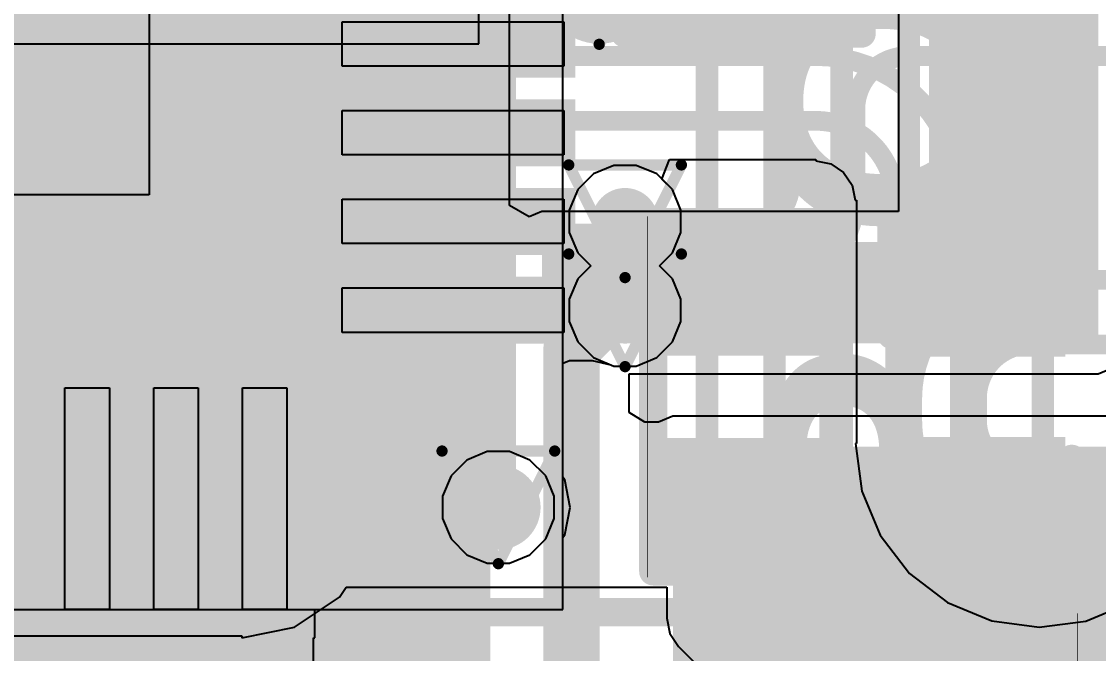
# Model space of a CAD drawing. Header units: inches. Extents: x -6 to 283, y -12 to 154.
# Drawn here: x 24.294 to 29.15, y -8.81 to -5.96 of the extents above; entities that cross this region are included whole.
import ezdxf

# ---------------------------------------------------------------- set-up
doc = ezdxf.new("R2010")
doc.units = ezdxf.units.IN
for name, color, linetype in [('Bottom Layer', 5, 'Continuous'), ('Bottom Overlay', 54, 'Continuous'), ('Bottom Paste', 16, 'Continuous'), ('Bottom Solder', 6, 'Continuous'), ('Drill Drawing', 1, 'Continuous'), ('GND-1', 16, 'Continuous'), ('Signal L1', 76, 'Continuous'), ('Signal L2', 6, 'Continuous'), ('Top Layer', 1, 'Continuous'), ('Top Overlay', 2, 'Continuous'), ('Top Paste', 8, 'Continuous'), ('Top Solder', 216, 'Continuous'), ('Via Holes', 16, 'Continuous')]:
    doc.layers.add(name, color=color, linetype=linetype)
doc.styles.add('Arial Black_Bold', font='', dxfattribs={"height": 0.2})
doc.styles.get('Arial Black_Bold').set_extended_font_data('Arial Black', bold=True)

# ---------------------------------------------------------------- blocks, each defined once
blk = doc.blocks.new('QFN_64_EP_7_5_7_5__55')
at = {"layer": 'Top Layer'}
for points in [[(1.7001, 3.3499), (1.7001, 4.3499), (1.9001, 4.3499), (1.9001, 3.3499)], [(2.0999, 3.3499), (2.0999, 4.3499), (2.2999, 4.3499), (2.2999, 3.3499)], [(2.4999, 3.3499), (2.4999, 4.3499), (2.6999, 4.3499), (2.6999, 3.3499)], [(2.9, 3.3499), (2.9, 4.3499), (3.1, 4.3499), (3.1, 3.3499)], [(-3.1, 3.1), (3.1, 3.1), (3.1, -3.1), (-3.1, -3.1)], [(3.3499, 3.1), (4.3499, 3.1), (4.3499, 2.9), (3.3499, 2.9)], [(3.3499, 2.6999), (4.3499, 2.6999), (4.3499, 2.4999), (3.3499, 2.4999)], [(3.3499, 2.2999), (4.3499, 2.2999), (4.3499, 2.0999), (3.3499, 2.0999)]]:
    blk.add_hatch(color=1, dxfattribs=at).paths.add_polyline_path(points)
at = {"layer": 'Top Solder'}
for points in [[(1.6493, 3.2991), (1.6493, 4.4007), (1.9509, 4.4007), (1.9509, 3.2991)], [(2.0491, 3.2991), (2.0491, 4.4007), (2.3507, 4.4007), (2.3507, 3.2991)], [(2.4491, 3.2991), (2.4491, 4.4007), (2.7507, 4.4007), (2.7507, 3.2991)], [(2.8492, 3.2991), (2.8492, 4.4007), (3.1508, 4.4007), (3.1508, 3.2991)], [(-3.1508, 3.1508), (3.1508, 3.1508), (3.1508, -3.1508), (-3.1508, -3.1508)], [(3.2991, 3.1508), (4.4007, 3.1508), (4.4007, 2.8492), (3.2991, 2.8492)], [(3.2991, 2.7507), (4.4007, 2.7507), (4.4007, 2.4491), (3.2991, 2.4491)], [(3.2991, 2.3507), (4.4007, 2.3507), (4.4007, 2.0491), (3.2991, 2.0491)], [(3.2991, 1.9509), (4.4007, 1.9509), (4.4007, 1.6493), (3.2991, 1.6493)]]:
    blk.add_hatch(color=216, dxfattribs=at).paths.add_polyline_path(points)
at = {"layer": 'Top Overlay'}
for points in [[(3.81, 3.81, 0.127, 0.127, 0), (3.302, 3.81, 0.127, 0.127, 0)], [(3.81, 3.302, 0.127, 0.127, 0), (3.81, 3.81, 0.127, 0.127, 0)]]:
    blk.add_lwpolyline(points, format="xyseb", dxfattribs=at)
for points in [[(3.2702, 3.81, 0.0635, 0.0635, 1), (3.3338, 3.81, 0.0635, 0.0635, 1)], [(3.7782, 3.81, 0.0635, 0.0635, 1), (3.8418, 3.81, 0.0635, 0.0635, 1)], [(3.7782, 3.81, 0.0635, 0.0635, 1), (3.8418, 3.81, 0.0635, 0.0635, 1)], [(3.7782, 3.302, 0.0635, 0.0635, 1), (3.8418, 3.302, 0.0635, 0.0635, 1)]]:
    blk.add_lwpolyline(points, format="xyseb", close=True, dxfattribs=at)
at = {"layer": 'Top Paste'}
for p, q in [((1.7001, 3.3499), (1.7001, 4.3499)), ((1.7001, 4.3499), (1.9001, 4.3499)), ((1.9001, 4.3499), (1.9001, 3.3499)), ((2.0999, 3.3499), (2.0999, 4.3499)), ((2.0999, 4.3499), (2.2999, 4.3499)), ((2.2999, 4.3499), (2.2999, 3.3499)), ((2.4999, 3.3499), (2.4999, 4.3499)), ((2.4999, 4.3499), (2.6999, 4.3499)), ((2.6999, 4.3499), (2.6999, 3.3499)), ((2.9, 3.3499), (2.9, 4.3499)), ((2.9, 4.3499), (3.1, 4.3499)), ((3.1, 4.3499), (3.1, 3.3499)), ((1.9001, 3.3499), (1.7001, 3.3499)), ((2.2999, 3.3499), (2.0999, 3.3499)), ((2.6999, 3.3499), (2.4999, 3.3499)), ((3.1, 3.3499), (2.9, 3.3499)), ((3.3499, 2.9), (3.3499, 3.1)), ((3.3499, 3.1), (4.3499, 3.1)), ((4.3499, 3.1), (4.3499, 2.9)), ((4.3499, 2.9), (3.3499, 2.9)), ((3.3499, 2.4999), (3.3499, 2.6999)), ((3.3499, 2.6999), (4.3499, 2.6999)), ((4.3499, 2.6999), (4.3499, 2.4999)), ((-2.48, 2.48), (2.48, 2.48)), ((2.48, 2.48), (2.48, -2.48)), ((4.3499, 2.4999), (3.3499, 2.4999)), ((3.3499, 2.0999), (3.3499, 2.2999)), ((3.3499, 2.2999), (4.3499, 2.2999)), ((4.3499, 2.2999), (4.3499, 2.0999)), ((4.3499, 2.0999), (3.3499, 2.0999))]:
    blk.add_line(p, q, dxfattribs=at)
blk = doc.blocks.new('R___0402_B_87')
at = {"layer": 'Bottom Layer'}
for points in [[(-0.2413, 0.3175), (-0.2413, -0.3175), (-0.6985, -0.3175), (-0.6985, 0.3175)], [(0.6985, 0.3175), (0.6985, -0.3175), (0.2413, -0.3175), (0.2413, 0.3175)]]:
    blk.add_hatch(color=5, dxfattribs=at).paths.add_polyline_path(points)
at = {"layer": 'Bottom Paste'}
for points in [[(-0.2413, 0.3175), (-0.2413, -0.3175), (-0.6985, -0.3175), (-0.6985, 0.3175)], [(0.6985, 0.3175), (0.6985, -0.3175), (0.2413, -0.3175), (0.2413, 0.3175)]]:
    blk.add_hatch(color=16, dxfattribs=at).paths.add_polyline_path(points)
at = {"layer": 'Bottom Solder'}
for points in [[(-0.1863, 0.3725), (-0.1863, -0.3725), (-0.7535, -0.3725), (-0.7535, 0.3725)], [(0.7535, 0.3725), (0.7535, -0.3725), (0.1863, -0.3725), (0.1863, 0.3725)]]:
    blk.add_hatch(color=6, dxfattribs=at).paths.add_polyline_path(points)
at = {"layer": 'Bottom Overlay'}
for points in [[(-0.7874, 0.4064, 0.127, 0.127, 0), (-0.7874, -0.4064, 0.127, 0.127, 0)], [(0.7874, 0.4064, 0.127, 0.127, 0), (-0.7874, 0.4064, 0.127, 0.127, 0)], [(0.7874, 0.4064, 0.127, 0.127, 0), (0.7874, -0.4064, 0.127, 0.127, 0)], [(-0.8128, 0.4318, 0.00323, 0.00323, 0), (0.8128, 0.4318, 0.00323, 0.00323, 0)], [(-0.7874, -0.4064, 0.127, 0.127, 0), (0.7874, -0.4064, 0.127, 0.127, 0)]]:
    blk.add_lwpolyline(points, format="xyseb", dxfattribs=at)
for points in [[(-0.8191, 0.4064, 0.0635, 0.0635, 1), (-0.7556, 0.4064, 0.0635, 0.0635, 1)], [(-0.8191, 0.4064, 0.0635, 0.0635, 1), (-0.7556, 0.4064, 0.0635, 0.0635, 1)], [(0.7557, 0.4064, 0.0635, 0.0635, 1), (0.8192, 0.4064, 0.0635, 0.0635, 1)], [(0.7557, 0.4064, 0.0635, 0.0635, 1), (0.8192, 0.4064, 0.0635, 0.0635, 1)], [(-0.8136, 0.4318, 0.00161, 0.00161, 1), (-0.812, 0.4318, 0.00161, 0.00161, 1)], [(0.812, 0.4318, 0.00161, 0.00161, 1), (0.8136, 0.4318, 0.00161, 0.00161, 1)], [(-0.8191, -0.4064, 0.0635, 0.0635, 1), (-0.7556, -0.4064, 0.0635, 0.0635, 1)], [(-0.8191, -0.4064, 0.0635, 0.0635, 1), (-0.7556, -0.4064, 0.0635, 0.0635, 1)], [(0.7557, -0.4064, 0.0635, 0.0635, 1), (0.8192, -0.4064, 0.0635, 0.0635, 1)], [(0.7557, -0.4064, 0.0635, 0.0635, 1), (0.8192, -0.4064, 0.0635, 0.0635, 1)]]:
    blk.add_lwpolyline(points, format="xyseb", close=True, dxfattribs=at)
blk = doc.blocks.new('R___0402_B_92')
at = {"layer": 'Bottom Layer'}
for points in [[(-0.2413, 0.3175), (-0.2413, -0.3175), (-0.6985, -0.3175), (-0.6985, 0.3175)], [(0.6985, 0.3175), (0.6985, -0.3175), (0.2413, -0.3175), (0.2413, 0.3175)]]:
    blk.add_hatch(color=5, dxfattribs=at).paths.add_polyline_path(points)
at = {"layer": 'Bottom Paste'}
for points in [[(-0.2413, 0.3175), (-0.2413, -0.3175), (-0.6985, -0.3175), (-0.6985, 0.3175)], [(0.6985, 0.3175), (0.6985, -0.3175), (0.2413, -0.3175), (0.2413, 0.3175)]]:
    blk.add_hatch(color=16, dxfattribs=at).paths.add_polyline_path(points)
at = {"layer": 'Bottom Solder'}
for points in [[(-0.1863, 0.3725), (-0.1863, -0.3725), (-0.7535, -0.3725), (-0.7535, 0.3725)], [(0.7535, 0.3725), (0.7535, -0.3725), (0.1863, -0.3725), (0.1863, 0.3725)]]:
    blk.add_hatch(color=6, dxfattribs=at).paths.add_polyline_path(points)
at = {"layer": 'Bottom Overlay'}
for points in [[(-0.7874, -0.4064, 0.127, 0.127, 0), (-0.7874, 0.4064, 0.127, 0.127, 0)], [(0.7874, 0.4064, 0.127, 0.127, 0), (-0.7874, 0.4064, 0.127, 0.127, 0)], [(0.7874, -0.4064, 0.127, 0.127, 0), (0.7874, 0.4064, 0.127, 0.127, 0)], [(0.8128, 0.4318, 0.00323, 0.00323, 0), (-0.8128, 0.4318, 0.00323, 0.00323, 0)], [(0.7874, -0.4064, 0.127, 0.127, 0), (-0.7874, -0.4064, 0.127, 0.127, 0)]]:
    blk.add_lwpolyline(points, format="xyseb", dxfattribs=at)
for points in [[(-0.8191, 0.4064, 0.0635, 0.0635, 1), (-0.7556, 0.4064, 0.0635, 0.0635, 1)], [(-0.8191, 0.4064, 0.0635, 0.0635, 1), (-0.7556, 0.4064, 0.0635, 0.0635, 1)], [(0.7556, 0.4064, 0.0635, 0.0635, 1), (0.8191, 0.4064, 0.0635, 0.0635, 1)], [(0.7556, 0.4064, 0.0635, 0.0635, 1), (0.8191, 0.4064, 0.0635, 0.0635, 1)], [(-0.8136, 0.4318, 0.00161, 0.00161, 1), (-0.812, 0.4318, 0.00161, 0.00161, 1)], [(0.812, 0.4318, 0.00161, 0.00161, 1), (0.8136, 0.4318, 0.00161, 0.00161, 1)], [(-0.8192, -0.4064, 0.0635, 0.0635, 1), (-0.7557, -0.4064, 0.0635, 0.0635, 1)], [(-0.8192, -0.4064, 0.0635, 0.0635, 1), (-0.7557, -0.4064, 0.0635, 0.0635, 1)], [(0.7557, -0.4064, 0.0635, 0.0635, 1), (0.8192, -0.4064, 0.0635, 0.0635, 1)], [(0.7557, -0.4064, 0.0635, 0.0635, 1), (0.8192, -0.4064, 0.0635, 0.0635, 1)]]:
    blk.add_lwpolyline(points, format="xyseb", close=True, dxfattribs=at)
blk = doc.blocks.new('0630CDMCCDS_3R3MC_B_181')
at = {"layer": 'Bottom Layer'}
blk.add_hatch(color=5, dxfattribs=at).paths.add_polyline_path([(-4.2, 1.6), (-1.8, 1.6), (-1.8, -1.6), (-4.2, -1.6)])
at = {"layer": 'Bottom Paste'}
blk.add_hatch(color=16, dxfattribs=at).paths.add_polyline_path([(-4.2, 1.6), (-1.8, 1.6), (-1.8, -1.6), (-4.2, -1.6)])
at = {"layer": 'Bottom Solder'}
blk.add_hatch(color=6, dxfattribs=at).paths.add_polyline_path([(-4.2508, 1.6508), (-1.7492, 1.6508), (-1.7492, -1.6508), (-4.2508, -1.6508)])
at = {"layer": 'Bottom Overlay'}
blk.add_lwpolyline([(-3.5001, -2.0811, 0.127, 0.127, 0), (-3.5001, -3.3, 0.127, 0.127, 0)], format="xyseb", dxfattribs=at)
blk.add_lwpolyline([(-3.5318, -2.0811, 0.0635, 0.0635, 1), (-3.4683, -2.0811, 0.0635, 0.0635, 1)], format="xyseb", close=True, dxfattribs=at)
blk = doc.blocks.new('C___0402_B_213')
at = {"layer": 'Bottom Layer'}
for points in [[(-0.2413, 0.3175), (-0.2413, -0.3175), (-0.6985, -0.3175), (-0.6985, 0.3175)], [(0.6985, 0.3175), (0.6985, -0.3175), (0.2413, -0.3175), (0.2413, 0.3175)]]:
    blk.add_hatch(color=5, dxfattribs=at).paths.add_polyline_path(points)
at = {"layer": 'Bottom Paste'}
for points in [[(-0.2413, 0.3175), (-0.2413, -0.3175), (-0.6985, -0.3175), (-0.6985, 0.3175)], [(0.6985, 0.3175), (0.6985, -0.3175), (0.2413, -0.3175), (0.2413, 0.3175)]]:
    blk.add_hatch(color=16, dxfattribs=at).paths.add_polyline_path(points)
at = {"layer": 'Bottom Solder'}
for points in [[(-0.1813, 0.3775), (-0.1813, -0.3775), (-0.7585, -0.3775), (-0.7585, 0.3775)], [(0.7585, 0.3775), (0.7585, -0.3775), (0.1813, -0.3775), (0.1813, 0.3775)]]:
    blk.add_hatch(color=6, dxfattribs=at).paths.add_polyline_path(points)
at = {"layer": 'Bottom Overlay'}
for points in [[(-0.7874, 0.4064, 0.127, 0.127, 0), (-0.7874, -0.4064, 0.127, 0.127, 0)], [(-0.2794, 0.4064, 0.127, 0.127, 0), (-0.7874, 0.4064, 0.127, 0.127, 0)], [(0.2794, 0.4064, 0.127, 0.127, 0), (0.7874, 0.4064, 0.127, 0.127, 0)], [(0.7874, 0.4064, 0.127, 0.127, 0), (0.7874, -0.4064, 0.127, 0.127, 0)], [(-0.7874, -0.4064, 0.127, 0.127, 0), (-0.2794, -0.4064, 0.127, 0.127, 0)], [(0.2794, -0.4064, 0.127, 0.127, 0), (0.7874, -0.4064, 0.127, 0.127, 0)]]:
    blk.add_lwpolyline(points, format="xyseb", dxfattribs=at)
for points in [[(-0.8191, 0.4064, 0.0635, 0.0635, 1), (-0.7556, 0.4064, 0.0635, 0.0635, 1)], [(-0.8191, 0.4064, 0.0635, 0.0635, 1), (-0.7556, 0.4064, 0.0635, 0.0635, 1)], [(-0.3111, 0.4064, 0.0635, 0.0635, 1), (-0.2477, 0.4064, 0.0635, 0.0635, 1)], [(0.2477, 0.4064, 0.0635, 0.0635, 1), (0.3112, 0.4064, 0.0635, 0.0635, 1)], [(0.7556, 0.4064, 0.0635, 0.0635, 1), (0.8191, 0.4064, 0.0635, 0.0635, 1)], [(0.7556, 0.4064, 0.0635, 0.0635, 1), (0.8191, 0.4064, 0.0635, 0.0635, 1)], [(-0.8192, -0.4064, 0.0635, 0.0635, 1), (-0.7557, -0.4064, 0.0635, 0.0635, 1)], [(-0.8192, -0.4064, 0.0635, 0.0635, 1), (-0.7557, -0.4064, 0.0635, 0.0635, 1)], [(-0.3112, -0.4064, 0.0635, 0.0635, 1), (-0.2477, -0.4064, 0.0635, 0.0635, 1)], [(0.2477, -0.4064, 0.0635, 0.0635, 1), (0.3112, -0.4064, 0.0635, 0.0635, 1)], [(0.7557, -0.4064, 0.0635, 0.0635, 1), (0.8192, -0.4064, 0.0635, 0.0635, 1)], [(0.7557, -0.4064, 0.0635, 0.0635, 1), (0.8192, -0.4064, 0.0635, 0.0635, 1)]]:
    blk.add_lwpolyline(points, format="xyseb", close=True, dxfattribs=at)
blk = doc.blocks.new('C___0603_B_217')
at = {"layer": 'Bottom Layer'}
for points in [[(-1.143, -0.4445), (-1.143, 0.4445), (-0.381, 0.4445), (-0.381, -0.4445)], [(0.381, -0.4445), (0.381, 0.4445), (1.143, 0.4445), (1.143, -0.4445)]]:
    blk.add_hatch(color=5, dxfattribs=at).paths.add_polyline_path(points)
at = {"layer": 'Bottom Paste'}
for points in [[(-1.143, -0.4445), (-1.143, 0.4445), (-0.381, 0.4445), (-0.381, -0.4445)], [(0.381, -0.4445), (0.381, 0.4445), (1.143, 0.4445), (1.143, -0.4445)]]:
    blk.add_hatch(color=16, dxfattribs=at).paths.add_polyline_path(points)
at = {"layer": 'Bottom Solder'}
for points in [[(-1.203, -0.5045), (-1.203, 0.5045), (-0.321, 0.5045), (-0.321, -0.5045)], [(0.321, -0.5045), (0.321, 0.5045), (1.203, 0.5045), (1.203, -0.5045)]]:
    blk.add_hatch(color=6, dxfattribs=at).paths.add_polyline_path(points)
at = {"layer": 'Bottom Overlay'}
for points in [[(-1.2446, 0.5334, 0.127, 0.127, 0), (-1.2446, -0.5334, 0.127, 0.127, 0)], [(-1.2446, 0.5334, 0.127, 0.127, 0), (-0.4572, 0.5334, 0.127, 0.127, 0)], [(0.4572, 0.5334, 0.127, 0.127, 0), (1.2446, 0.5334, 0.127, 0.127, 0)], [(1.2446, 0.5334, 0.127, 0.127, 0), (1.2446, -0.5334, 0.127, 0.127, 0)], [(-0.4572, -0.5334, 0.127, 0.127, 0), (-1.2446, -0.5334, 0.127, 0.127, 0)], [(0.4572, -0.5334, 0.127, 0.127, 0), (1.2446, -0.5334, 0.127, 0.127, 0)]]:
    blk.add_lwpolyline(points, format="xyseb", dxfattribs=at)
for points in [[(-1.2764, 0.5334, 0.0635, 0.0635, 1), (-1.2129, 0.5334, 0.0635, 0.0635, 1)], [(-1.2764, 0.5334, 0.0635, 0.0635, 1), (-1.2129, 0.5334, 0.0635, 0.0635, 1)], [(-0.489, 0.5334, 0.0635, 0.0635, 1), (-0.4255, 0.5334, 0.0635, 0.0635, 1)], [(0.4254, 0.5334, 0.0635, 0.0635, 1), (0.4889, 0.5334, 0.0635, 0.0635, 1)], [(1.2129, 0.5334, 0.0635, 0.0635, 1), (1.2764, 0.5334, 0.0635, 0.0635, 1)], [(1.2129, 0.5334, 0.0635, 0.0635, 1), (1.2764, 0.5334, 0.0635, 0.0635, 1)], [(-1.2764, -0.5334, 0.0635, 0.0635, 1), (-1.2129, -0.5334, 0.0635, 0.0635, 1)], [(-1.2764, -0.5334, 0.0635, 0.0635, 1), (-1.2129, -0.5334, 0.0635, 0.0635, 1)], [(-0.4889, -0.5334, 0.0635, 0.0635, 1), (-0.4254, -0.5334, 0.0635, 0.0635, 1)], [(0.4254, -0.5334, 0.0635, 0.0635, 1), (0.4889, -0.5334, 0.0635, 0.0635, 1)], [(1.2128, -0.5334, 0.0635, 0.0635, 1), (1.2763, -0.5334, 0.0635, 0.0635, 1)], [(1.2128, -0.5334, 0.0635, 0.0635, 1), (1.2763, -0.5334, 0.0635, 0.0635, 1)]]:
    blk.add_lwpolyline(points, format="xyseb", close=True, dxfattribs=at)

msp = doc.modelspace()

# ---------------------------------------------------------------- hatches: boundary and pattern name
at = {"layer": 'Bottom Layer'}
for points in [[(23.9566, -9.5826), (26.3566, -9.5826), (26.3566, -3.0879), (23.9566, -3.0879)], [(28.3857, -7.411), (29.1491, -7.411), (29.1491, -4.291), (28.3857, -4.291)], [(23.3589, -9.5826), (26.3566, -9.5826), (26.3566, -6.3826), (23.3589, -6.3826)], [(26.6408, -7.411), (28.9405, -7.411), (28.9405, -6.9538), (26.6408, -6.9538)], [(27.2313, -9.2275), (30.1827, -9.2275), (30.1827, -7.877), (27.2313, -7.877)]]:
    msp.add_hatch(color=5, dxfattribs=at).paths.add_polyline_path(points)
at = {"layer": 'Bottom Solder'}
h = msp.add_hatch(color=6, dxfattribs=at)
edge = h.paths.add_edge_path()
edge.add_arc((26.8988, -5.8087), 0.2516, 0, 360)
at = {"layer": 'GND-1'}
h = msp.add_hatch(color=16, dxfattribs=at)
edge = h.paths.add_edge_path()
edge.add_arc((27.0154, -6.8607), 0.15, 0, 360)
h = msp.add_hatch(color=16, dxfattribs=at)
edge = h.paths.add_edge_path()
edge.add_arc((27.0154, -7.2623), 0.15, 0, 360)
h = msp.add_hatch(color=16, dxfattribs=at)
edge = h.paths.add_edge_path()
edge.add_arc((26.4441, -8.1508), 0.15, 0, 360)
at = {"layer": 'Signal L1'}
h = msp.add_hatch(color=76, dxfattribs=at)
edge = h.paths.add_edge_path()
edge.add_arc((27.0154, -6.8607), 0.15, 0, 360)
h = msp.add_hatch(color=76, dxfattribs=at)
edge = h.paths.add_edge_path()
edge.add_arc((27.0154, -7.2623), 0.15, 0, 360)
h = msp.add_hatch(color=76, dxfattribs=at)
edge = h.paths.add_edge_path()
edge.add_arc((26.4441, -8.1508), 0.15, 0, 360)
at = {"layer": 'Top Layer'}
for points in [[(25.74, -6.1863), (26.74, -6.1863), (26.74, -5.9614), (25.74, -5.9614)], [(25.74, -6.5615), (26.74, -6.5615), (26.74, -6.3365), (25.74, -6.3365)], [(25.74, -6.9864), (26.74, -6.9864), (26.74, -6.7615), (25.74, -6.7615)], [(25.74, -7.3616), (26.74, -7.3616), (26.74, -7.1367), (25.74, -7.1367)], [(24.49, -9.8623), (24.69, -9.8623), (24.69, -8.1115), (24.49, -8.1115)]]:
    msp.add_hatch(color=1, dxfattribs=at).paths.add_polyline_path(points)
h = msp.add_hatch(color=1, dxfattribs=at)
edge = h.paths.add_edge_path()
edge.add_arc((27.0154, -6.8607), 0.15, 0, 360)
h = msp.add_hatch(color=1, dxfattribs=at)
edge = h.paths.add_edge_path()
edge.add_arc((27.0154, -7.2623), 0.15, 0, 360)
h = msp.add_hatch(color=1, dxfattribs=at)
edge = h.paths.add_edge_path()
edge.add_arc((26.4441, -8.1508), 0.15, 0, 360)
at = {"layer": 'Via Holes'}
h = msp.add_hatch(color=7, dxfattribs=at)
edge = h.paths.add_edge_path()
edge.add_arc((27.0154, -6.8607), 0.075, 0, 360)
h = msp.add_hatch(color=7, dxfattribs=at)
edge = h.paths.add_edge_path()
edge.add_arc((27.0154, -7.2623), 0.075, 0, 360)
h = msp.add_hatch(color=7, dxfattribs=at)
edge = h.paths.add_edge_path()
edge.add_arc((26.4441, -8.1508), 0.075, 0, 360)

# ---------------------------------------------------------------- linework, layer by layer
at = {"layer": 'Bottom Layer'}
for p, q in [((26.3566, -6.0609), (26.3566, -2.9342)), ((26.4941, -6.3826), (26.4941, -3.0879)), ((28.2482, -4.6231), (28.2482, -6.8164)), ((23.0224, -6.0609), (26.3566, -6.0609)), ((26.4941, -6.79), (26.4941, -6.3826)), ((26.583, -6.8403), (26.4941, -6.79)), ((26.6408, -6.8164), (26.583, -6.8403)), ((28.2482, -6.8164), (26.6408, -6.8164)), ((29.1491, -7.5485), (29.2463, -7.5082)), ((27.0332, -7.7237), (27.0332, -7.5485)), ((27.0332, -7.5485), (29.1491, -7.5485)), ((27.1043, -7.7666), (27.0332, -7.7237)), ((27.166, -7.7666), (27.1043, -7.7666)), ((27.2313, -7.7396), (27.166, -7.7666)), ((30.1827, -7.7396), (27.2313, -7.7396))]:
    msp.add_line(p, q, dxfattribs=at)
for points in [[(24.0836, -6.7083, 0.254, 0.254, 0), (25.1566, -7.7813, 0.254, 0.254, 0)], [(26.7742, -7.4353, 0.254, 0.254, 0), (26.9995, -7.21, 0.254, 0.254, 0)], [(26.9995, -7.21, 0.254, 0.254, 0), (27.5212, -7.21, 0.254, 0.254, 0)], [(27.5212, -7.21, 0.254, 0.254, 0), (27.5488, -7.1824, 0.254, 0.254, 0)], [(26.7742, -10.8867, 0.254, 0.254, 0), (26.7742, -7.4353, 0.254, 0.254, 0)], [(25.1566, -7.9826, 0.254, 0.254, 0), (25.1566, -7.7813, 0.254, 0.254, 0)]]:
    msp.add_lwpolyline(points, format="xyseb", dxfattribs=at)
for points in [[(26.936, -7.21, 0.127, 0.127, 1), (27.063, -7.21, 0.127, 0.127, 1)], [(26.936, -7.21, 0.127, 0.127, 1), (27.063, -7.21, 0.127, 0.127, 1)], [(27.4577, -7.21, 0.127, 0.127, 1), (27.5847, -7.21, 0.127, 0.127, 1)], [(27.4577, -7.21, 0.127, 0.127, 1), (27.5847, -7.21, 0.127, 0.127, 1)], [(27.4853, -7.1824, 0.127, 0.127, 1), (27.6123, -7.1824, 0.127, 0.127, 1)], [(26.7107, -7.4353, 0.127, 0.127, 1), (26.8377, -7.4353, 0.127, 0.127, 1)], [(26.7107, -7.4353, 0.127, 0.127, 1), (26.8377, -7.4353, 0.127, 0.127, 1)], [(25.0931, -7.7813, 0.127, 0.127, 1), (25.2201, -7.7813, 0.127, 0.127, 1)], [(25.0931, -7.7813, 0.127, 0.127, 1), (25.2201, -7.7813, 0.127, 0.127, 1)], [(25.0931, -7.9826, 0.127, 0.127, 1), (25.2201, -7.9826, 0.127, 0.127, 1)]]:
    msp.add_lwpolyline(points, format="xyseb", close=True, dxfattribs=at)
at = {"layer": 'Drill Drawing'}
for points in [[(26.6448, -5.5547, 0.0508, 0.0508, 0), (26.8988, -6.0627, 0.0508, 0.0508, 0)], [(26.8988, -6.0627, 0.0508, 0.0508, 0), (27.1528, -5.5547, 0.0508, 0.0508, 0)], [(26.7614, -6.6067, 0.0508, 0.0508, 0), (27.2694, -6.6067, 0.0508, 0.0508, 0)], [(26.7614, -6.6067, 0.0508, 0.0508, 0), (27.0154, -7.1147, 0.0508, 0.0508, 0)], [(27.0154, -7.1147, 0.0508, 0.0508, 0), (27.2694, -6.6067, 0.0508, 0.0508, 0)], [(26.7614, -7.0083, 0.0508, 0.0508, 0), (27.2694, -7.0083, 0.0508, 0.0508, 0)], [(26.7614, -7.0083, 0.0508, 0.0508, 0), (27.0154, -7.5163, 0.0508, 0.0508, 0)], [(27.0154, -7.5163, 0.0508, 0.0508, 0), (27.2694, -7.0083, 0.0508, 0.0508, 0)], [(26.1901, -7.8968, 0.0508, 0.0508, 0), (26.6981, -7.8968, 0.0508, 0.0508, 0)], [(26.1901, -7.8968, 0.0508, 0.0508, 0), (26.4441, -8.4048, 0.0508, 0.0508, 0)], [(26.4441, -8.4048, 0.0508, 0.0508, 0), (26.6981, -7.8968, 0.0508, 0.0508, 0)]]:
    msp.add_lwpolyline(points, format="xyseb", dxfattribs=at)
for points in [[(26.8861, -6.0627, 0.0254, 0.0254, 1), (26.9115, -6.0627, 0.0254, 0.0254, 1)], [(26.8861, -6.0627, 0.0254, 0.0254, 1), (26.9115, -6.0627, 0.0254, 0.0254, 1)], [(26.7487, -6.6067, 0.0254, 0.0254, 1), (26.7741, -6.6067, 0.0254, 0.0254, 1)], [(26.7487, -6.6067, 0.0254, 0.0254, 1), (26.7741, -6.6067, 0.0254, 0.0254, 1)], [(27.2567, -6.6067, 0.0254, 0.0254, 1), (27.2821, -6.6067, 0.0254, 0.0254, 1)], [(27.2567, -6.6067, 0.0254, 0.0254, 1), (27.2821, -6.6067, 0.0254, 0.0254, 1)], [(26.7487, -7.0083, 0.0254, 0.0254, 1), (26.7741, -7.0083, 0.0254, 0.0254, 1)], [(26.7487, -7.0083, 0.0254, 0.0254, 1), (26.7741, -7.0083, 0.0254, 0.0254, 1)], [(27.2567, -7.0083, 0.0254, 0.0254, 1), (27.2821, -7.0083, 0.0254, 0.0254, 1)], [(27.2567, -7.0083, 0.0254, 0.0254, 1), (27.2821, -7.0083, 0.0254, 0.0254, 1)], [(27.0027, -7.1147, 0.0254, 0.0254, 1), (27.0281, -7.1147, 0.0254, 0.0254, 1)], [(27.0027, -7.1147, 0.0254, 0.0254, 1), (27.0281, -7.1147, 0.0254, 0.0254, 1)], [(27.0027, -7.5163, 0.0254, 0.0254, 1), (27.0281, -7.5163, 0.0254, 0.0254, 1)], [(27.0027, -7.5163, 0.0254, 0.0254, 1), (27.0281, -7.5163, 0.0254, 0.0254, 1)], [(26.1774, -7.8968, 0.0254, 0.0254, 1), (26.2028, -7.8968, 0.0254, 0.0254, 1)], [(26.1774, -7.8968, 0.0254, 0.0254, 1), (26.2028, -7.8968, 0.0254, 0.0254, 1)], [(26.6854, -7.8968, 0.0254, 0.0254, 1), (26.7108, -7.8968, 0.0254, 0.0254, 1)], [(26.6854, -7.8968, 0.0254, 0.0254, 1), (26.7108, -7.8968, 0.0254, 0.0254, 1)], [(26.4314, -8.4048, 0.0254, 0.0254, 1), (26.4568, -8.4048, 0.0254, 0.0254, 1)], [(26.4314, -8.4048, 0.0254, 0.0254, 1), (26.4568, -8.4048, 0.0254, 0.0254, 1)]]:
    msp.add_lwpolyline(points, format="xyseb", close=True, dxfattribs=at)
at = {"layer": 'GND-1'}
for p, q in [((26.8729, -6.6474), (26.8021, -6.7182)), ((26.9653, -6.6091), (26.8729, -6.6474)), ((27.0654, -6.6091), (26.9653, -6.6091)), ((27.1579, -6.6474), (27.0654, -6.6091)), ((27.2287, -6.7182), (27.1579, -6.6474)), ((26.8021, -6.7182), (26.7638, -6.8107)), ((27.267, -6.8107), (27.2287, -6.7182)), ((26.7638, -6.8107), (26.7638, -6.9108)), ((27.267, -6.9108), (27.267, -6.8107)), ((26.7638, -6.9108), (26.8021, -7.0033)), ((27.2287, -7.0033), (27.267, -6.9108)), ((26.8021, -7.0033), (26.8604, -7.0615)), ((27.1704, -7.0615), (27.2287, -7.0033)), ((26.8604, -7.0615), (26.8021, -7.1198)), ((27.2287, -7.1198), (27.1704, -7.0615)), ((26.8021, -7.1198), (26.7638, -7.2123)), ((27.267, -7.2123), (27.2287, -7.1198)), ((26.7638, -7.2123), (26.7638, -7.3124)), ((27.267, -7.3124), (27.267, -7.2123)), ((26.7638, -7.3124), (26.8021, -7.4049)), ((27.2287, -7.4049), (27.267, -7.3124)), ((26.8021, -7.4049), (26.8729, -7.4756)), ((27.1579, -7.4756), (27.2287, -7.4049)), ((26.8729, -7.4756), (26.9653, -7.5139)), ((27.0654, -7.5139), (27.1579, -7.4756)), ((26.9653, -7.5139), (27.0654, -7.5139)), ((26.394, -7.8992), (26.3016, -7.9375)), ((26.4941, -7.8992), (26.394, -7.8992)), ((26.5866, -7.9375), (26.4941, -7.8992)), ((26.3016, -7.9375), (26.2308, -8.0083)), ((26.6574, -8.0083), (26.5866, -7.9375)), ((26.2308, -8.0083), (26.1925, -8.1008)), ((26.6957, -8.1008), (26.6574, -8.0083)), ((26.1925, -8.1008), (26.1925, -8.2009)), ((26.6957, -8.2009), (26.6957, -8.1008)), ((26.1925, -8.2009), (26.2308, -8.2934)), ((26.6574, -8.2934), (26.6957, -8.2009)), ((26.2308, -8.2934), (26.3016, -8.3641)), ((26.5866, -8.3641), (26.6574, -8.2934)), ((26.3016, -8.3641), (26.394, -8.4024)), ((26.4941, -8.4024), (26.5866, -8.3641)), ((26.394, -8.4024), (26.4941, -8.4024))]:
    msp.add_line(p, q, dxfattribs=at)
at = {"layer": 'Signal L1'}
for points in [[(26.4352, -8.1508, 0.1778, 0.1778, 0), (26.4352, -3.5616, 0.1778, 0.1778, 0)], [(27.7617, -6.3519, 0.0889, 0.0889, -0.414214), (28.2902, -5.8234, 0.0889, 0.0889, 0)], [(28.0538, -6.3533, 0.0889, 0.0889, -0.410658), (28.2945, -6.1155, 0.0889, 0.0889, 0)], [(28.2945, -6.1155, 0.0889, 0.0889, 0), (29.4337, -6.1155, 0.0889, 0.0889, 0)], [(27.7617, -6.6815, 0.0889, 0.0889, 0), (27.7617, -6.3519, 0.0889, 0.0889, 0)], [(28.0538, -6.7409, 0.0889, 0.0889, 0), (28.0538, -6.3533, 0.0889, 0.0889, 0)], [(28.0538, -6.3533, 0.0889, 0.0889, 0), (28.0538, -6.3533, 0.0889, 0.0889, 0)], [(27.7617, -6.6815, 0.0889, 0.0889, -0.41421), (27.5277, -6.9155, 0.0889, 0.0889, 0)], [(28.0538, -6.741, 0.0889, 0.0889, -0.4142), (27.5871, -7.2076, 0.0889, 0.0889, 0)], [(28.0538, -6.741, 0.0889, 0.0889, 0), (28.0538, -6.7409, 0.0889, 0.0889, 0)], [(27.0154, -6.9155, 0.0889, 0.0889, 0), (27.0154, -6.8607, 0.0889, 0.0889, 0)], [(27.0154, -6.9155, 0.0889, 0.0889, 0), (27.4102, -6.9155, 0.0889, 0.0889, 0)], [(27.4102, -6.9155, 0.0889, 0.0889, 0), (27.5277, -6.9155, 0.0889, 0.0889, 0)], [(28.3105, -7.6573, 0.0889, 0.0889, -0.414214), (28.8435, -7.1243, 0.0889, 0.0889, 0)], [(28.8435, -7.1243, 0.0889, 0.0889, 0), (29.4611, -7.1243, 0.0889, 0.0889, 0)], [(27.0154, -7.2076, 0.0889, 0.0889, 0), (27.5871, -7.2076, 0.0889, 0.0889, 0)], [(27.0154, -7.2623, 0.0889, 0.0889, 0), (27.0154, -7.2076, 0.0889, 0.0889, 0)], [(28.6026, -7.6573, 0.0889, 0.0889, -0.414214), (28.8435, -7.4164, 0.0889, 0.0889, 0)], [(28.8435, -7.4164, 0.0889, 0.0889, 0), (29.4611, -7.4164, 0.0889, 0.0889, 0)], [(28.3105, -7.7609, 0.0889, 0.0889, 0), (28.3105, -7.6573, 0.0889, 0.0889, 0)], [(28.6026, -7.7609, 0.0889, 0.0889, 0), (28.6026, -7.6573, 0.0889, 0.0889, 0)], [(28.8182, -8.2686, 0.0889, 0.0889, -0.414214), (28.3105, -7.7609, 0.0889, 0.0889, 0)], [(28.8182, -7.9765, 0.0889, 0.0889, -0.414214), (28.6026, -7.7609, 0.0889, 0.0889, 0)], [(28.8182, -7.9765, 0.0889, 0.0889, 0), (32.0776, -7.9765, 0.0889, 0.0889, 0)], [(28.8182, -8.2686, 0.0889, 0.0889, 0), (32.6894, -8.2686, 0.0889, 0.0889, 0)], [(19.2384, -8.6231, 0.127, 0.127, 0), (30.8779, -8.6231, 0.127, 0.127, 0)]]:
    msp.add_lwpolyline(points, format="xyseb", dxfattribs=at)
for points in [[(28.2723, -6.1155, 0.0445, 0.0445, 1), (28.3167, -6.1155, 0.0445, 0.0445, 1)], [(28.2723, -6.1155, 0.0445, 0.0445, 1), (28.3167, -6.1155, 0.0445, 0.0445, 1)], [(27.7395, -6.3519, 0.0445, 0.0445, 1), (27.7839, -6.3519, 0.0445, 0.0445, 1)], [(27.7395, -6.3519, 0.0445, 0.0445, 1), (27.7839, -6.3519, 0.0445, 0.0445, 1)], [(28.0316, -6.3533, 0.0445, 0.0445, 1), (28.076, -6.3533, 0.0445, 0.0445, 1)], [(28.0316, -6.3533, 0.0445, 0.0445, 1), (28.076, -6.3533, 0.0445, 0.0445, 1)], [(28.0316, -6.3533, 0.0445, 0.0445, 1), (28.076, -6.3533, 0.0445, 0.0445, 1)], [(28.0316, -6.3533, 0.0445, 0.0445, 1), (28.076, -6.3533, 0.0445, 0.0445, 1)], [(27.7395, -6.6815, 0.0445, 0.0445, 1), (27.7839, -6.6815, 0.0445, 0.0445, 1)], [(27.7395, -6.6815, 0.0445, 0.0445, 1), (27.7839, -6.6815, 0.0445, 0.0445, 1)], [(28.0316, -6.741, 0.0445, 0.0445, 1), (28.076, -6.741, 0.0445, 0.0445, 1)], [(28.0316, -6.7409, 0.0445, 0.0445, 1), (28.076, -6.7409, 0.0445, 0.0445, 1)], [(28.0316, -6.7409, 0.0445, 0.0445, 1), (28.076, -6.7409, 0.0445, 0.0445, 1)], [(28.0316, -6.741, 0.0445, 0.0445, 1), (28.076, -6.741, 0.0445, 0.0445, 1)], [(26.9932, -6.8607, 0.0445, 0.0445, 1), (27.0376, -6.8607, 0.0445, 0.0445, 1)], [(26.9932, -6.9155, 0.0445, 0.0445, 1), (27.0376, -6.9155, 0.0445, 0.0445, 1)], [(26.9932, -6.9155, 0.0445, 0.0445, 1), (27.0376, -6.9155, 0.0445, 0.0445, 1)], [(27.388, -6.9155, 0.0445, 0.0445, 1), (27.4324, -6.9155, 0.0445, 0.0445, 1)], [(27.388, -6.9155, 0.0445, 0.0445, 1), (27.4324, -6.9155, 0.0445, 0.0445, 1)], [(27.5055, -6.9155, 0.0445, 0.0445, 1), (27.5499, -6.9155, 0.0445, 0.0445, 1)], [(27.5055, -6.9155, 0.0445, 0.0445, 1), (27.5499, -6.9155, 0.0445, 0.0445, 1)], [(28.8213, -7.1243, 0.0445, 0.0445, 1), (28.8657, -7.1243, 0.0445, 0.0445, 1)], [(28.8213, -7.1243, 0.0445, 0.0445, 1), (28.8657, -7.1243, 0.0445, 0.0445, 1)], [(26.9932, -7.2076, 0.0445, 0.0445, 1), (27.0376, -7.2076, 0.0445, 0.0445, 1)], [(26.9932, -7.2076, 0.0445, 0.0445, 1), (27.0376, -7.2076, 0.0445, 0.0445, 1)], [(27.5649, -7.2076, 0.0445, 0.0445, 1), (27.6094, -7.2076, 0.0445, 0.0445, 1)], [(27.5649, -7.2076, 0.0445, 0.0445, 1), (27.6094, -7.2076, 0.0445, 0.0445, 1)], [(26.9932, -7.2623, 0.0445, 0.0445, 1), (27.0376, -7.2623, 0.0445, 0.0445, 1)], [(28.8213, -7.4164, 0.0445, 0.0445, 1), (28.8657, -7.4164, 0.0445, 0.0445, 1)], [(28.8213, -7.4164, 0.0445, 0.0445, 1), (28.8657, -7.4164, 0.0445, 0.0445, 1)], [(28.2883, -7.6573, 0.0445, 0.0445, 1), (28.3327, -7.6573, 0.0445, 0.0445, 1)], [(28.2883, -7.6573, 0.0445, 0.0445, 1), (28.3327, -7.6573, 0.0445, 0.0445, 1)], [(28.5804, -7.6573, 0.0445, 0.0445, 1), (28.6248, -7.6573, 0.0445, 0.0445, 1)], [(28.5804, -7.6573, 0.0445, 0.0445, 1), (28.6248, -7.6573, 0.0445, 0.0445, 1)], [(28.2883, -7.7609, 0.0445, 0.0445, 1), (28.3327, -7.7609, 0.0445, 0.0445, 1)], [(28.2883, -7.7609, 0.0445, 0.0445, 1), (28.3327, -7.7609, 0.0445, 0.0445, 1)], [(28.5804, -7.7609, 0.0445, 0.0445, 1), (28.6248, -7.7609, 0.0445, 0.0445, 1)], [(28.5804, -7.7609, 0.0445, 0.0445, 1), (28.6248, -7.7609, 0.0445, 0.0445, 1)], [(28.796, -7.9765, 0.0445, 0.0445, 1), (28.8404, -7.9765, 0.0445, 0.0445, 1)], [(28.796, -7.9765, 0.0445, 0.0445, 1), (28.8404, -7.9765, 0.0445, 0.0445, 1)], [(26.3908, -8.1508, 0.0889, 0.0889, 1), (26.4797, -8.1508, 0.0889, 0.0889, 1)], [(28.796, -8.2686, 0.0445, 0.0445, 1), (28.8404, -8.2686, 0.0445, 0.0445, 1)], [(28.796, -8.2686, 0.0445, 0.0445, 1), (28.8404, -8.2686, 0.0445, 0.0445, 1)]]:
    msp.add_lwpolyline(points, format="xyseb", close=True, dxfattribs=at)
at = {"layer": 'Signal L2'}
for p, q in [((25.7274, -8.556), (25.7578, -8.5105)), ((25.7578, -8.5105), (27.2033, -8.5105)), ((27.2033, -8.5105), (27.2033, -8.6498)), ((25.5254, -8.691), (25.7274, -8.556)), ((25.2871, -8.7384), (25.5254, -8.691)), ((27.2033, -8.6498), (27.2171, -8.7191)), ((15.8957, -8.7307), (25.2871, -8.7307)), ((25.2871, -8.7307), (25.2871, -8.7384)), ((27.2171, -8.7191), (27.2564, -8.7779)), ((27.2564, -8.7779), (29.7593, -11.2809))]:
    msp.add_line(p, q, dxfattribs=at)
for points in [[(27.3846, -8.6498, 0.1016, 0.1016, 0), (27.3846, 4.6748, 0.1016, 0.1016, 0)], [(27.9921, -8.4558, 0.1016, 0.1016, 0), (27.9921, 4.6724, 0.1016, 0.1016, 0)], [(28.5969, -8.2053, 0.1016, 0.1016, 0), (28.5969, 4.681, 0.1016, 0.1016, 0)], [(27.6894, -8.5808, 0.1016, 0.1016, 0), (27.6894, 4.3297, 0.1016, 0.1016, 0)], [(28.2945, -8.3306, 0.1016, 0.1016, 0), (28.2945, 4.3297, 0.1016, 0.1016, 0)], [(28.8993, -8.0801, 0.1016, 0.1016, 0), (28.8993, 4.3297, 0.1016, 0.1016, 0)], [(25.6819, -8.1157, 0.1778, 0.1778, 0), (25.6819, 2.0497, 0.1778, 0.1778, 0)], [(25.6819, -8.1157, 0.1778, 0.1778, -0.414214), (25.2871, -8.5105, 0.1778, 0.1778, 0)], [(28.8993, -8.0801, 0.1016, 0.1016, 0), (30.4599, -9.6407, 0.1016, 0.1016, 0)], [(28.5969, -8.2053, 0.1016, 0.1016, 0), (30.3346, -9.9431, 0.1016, 0.1016, 0)], [(28.2945, -8.3306, 0.1016, 0.1016, 0), (30.2094, -10.2455, 0.1016, 0.1016, 0)], [(15.8957, -8.5105, 0.1778, 0.1778, 0), (25.2871, -8.5105, 0.1778, 0.1778, 0)], [(27.9921, -8.4558, 0.1016, 0.1016, 0), (30.0841, -10.5479, 0.1016, 0.1016, 0)], [(27.6894, -8.5808, 0.1016, 0.1016, 0), (29.9589, -10.8503, 0.1016, 0.1016, 0)], [(27.3846, -8.6498, 0.1016, 0.1016, 0), (29.8875, -11.1527, 0.1016, 0.1016, 0)]]:
    msp.add_lwpolyline(points, format="xyseb", dxfattribs=at)
for points in [[(25.6375, -8.1157, 0.0889, 0.0889, 1), (25.7264, -8.1157, 0.0889, 0.0889, 1)], [(25.6375, -8.1157, 0.0889, 0.0889, 1), (25.7264, -8.1157, 0.0889, 0.0889, 1)], [(28.8739, -8.0801, 0.0508, 0.0508, 1), (28.9247, -8.0801, 0.0508, 0.0508, 1)], [(28.8739, -8.0801, 0.0508, 0.0508, 1), (28.9247, -8.0801, 0.0508, 0.0508, 1)], [(28.5715, -8.2053, 0.0508, 0.0508, 1), (28.6223, -8.2053, 0.0508, 0.0508, 1)], [(28.5715, -8.2053, 0.0508, 0.0508, 1), (28.6223, -8.2053, 0.0508, 0.0508, 1)], [(28.2691, -8.3306, 0.0508, 0.0508, 1), (28.3199, -8.3306, 0.0508, 0.0508, 1)], [(28.2691, -8.3306, 0.0508, 0.0508, 1), (28.3199, -8.3306, 0.0508, 0.0508, 1)], [(25.2427, -8.5105, 0.0889, 0.0889, 1), (25.3316, -8.5105, 0.0889, 0.0889, 1)], [(25.2427, -8.5105, 0.0889, 0.0889, 1), (25.3316, -8.5105, 0.0889, 0.0889, 1)], [(27.9667, -8.4558, 0.0508, 0.0508, 1), (28.0175, -8.4558, 0.0508, 0.0508, 1)], [(27.9667, -8.4558, 0.0508, 0.0508, 1), (28.0175, -8.4558, 0.0508, 0.0508, 1)], [(27.664, -8.5808, 0.0508, 0.0508, 1), (27.7148, -8.5808, 0.0508, 0.0508, 1)], [(27.664, -8.5808, 0.0508, 0.0508, 1), (27.7148, -8.5808, 0.0508, 0.0508, 1)], [(27.3592, -8.6498, 0.0508, 0.0508, 1), (27.41, -8.6498, 0.0508, 0.0508, 1)], [(27.3592, -8.6498, 0.0508, 0.0508, 1), (27.41, -8.6498, 0.0508, 0.0508, 1)]]:
    msp.add_lwpolyline(points, format="xyseb", close=True, dxfattribs=at)
at = {"layer": 'Top Layer'}
for p, q in [((26.7353, -8.6115), (26.7353, 0.2284)), ((27.1818, -6.6713), (27.2156, -6.5824)), ((27.2156, -6.5824), (27.8752, -6.5824)), ((27.8752, -6.5824), (27.8752, -6.5884)), ((27.8752, -6.5884), (27.943, -6.6018)), ((27.943, -6.6018), (28.0005, -6.6402)), ((28.0005, -6.6402), (28.0388, -6.6977)), ((27.2287, -6.7182), (27.1818, -6.6713)), ((28.0388, -6.6977), (28.0523, -6.7654)), ((27.267, -6.8107), (27.2287, -6.7182)), ((28.0523, -6.7654), (28.0583, -6.7654)), ((28.0583, -6.7654), (28.0583, -7.8625)), ((27.267, -6.9108), (27.267, -6.8107)), ((27.2287, -7.0033), (27.267, -6.9108)), ((27.1704, -7.0615), (27.2287, -7.0033)), ((27.2287, -7.1198), (27.1704, -7.0615)), ((27.267, -7.2123), (27.2287, -7.1198)), ((27.267, -7.3124), (27.267, -7.2123)), ((27.2287, -7.4049), (27.267, -7.3124)), ((27.1579, -7.4756), (27.2287, -7.4049)), ((27.0654, -7.5139), (27.1579, -7.4756)), ((26.7353, -8.0152), (26.7353, -7.499)), ((26.7353, -7.499), (26.74, -7.499)), ((26.74, -7.499), (26.7652, -7.4886)), ((26.7652, -7.4886), (26.867, -7.4886)), ((26.867, -7.4886), (26.867, -7.4886)), ((26.867, -7.4886), (26.867, -7.4886)), ((26.867, -7.4886), (26.9517, -7.5083)), ((26.9517, -7.5083), (26.9653, -7.5139)), ((26.9653, -7.5139), (27.0654, -7.5139)), ((28.0583, -7.8625), (28.0545, -7.8625)), ((28.0545, -7.8625), (28.0828, -8.077)), ((26.7432, -8.027), (26.7353, -8.0152)), ((26.7678, -8.1508), (26.7432, -8.027)), ((28.0828, -8.077), (28.1656, -8.2769)), ((26.7432, -8.2747), (26.7678, -8.1508)), ((26.7353, -8.2865), (26.7432, -8.2747)), ((26.7353, -8.6115), (26.7353, -8.2865)), ((28.1656, -8.2769), (28.2973, -8.4486)), ((28.2973, -8.4486), (28.4689, -8.5803)), ((28.4689, -8.5803), (28.6688, -8.6631)), ((29.0931, -8.6635), (29.2886, -8.5826)), ((17.5577, -8.6114), (26.7353, -8.6115)), ((25.6171, -8.7385), (25.6171, -8.6115)), ((25.6171, -8.6115), (26.7353, -8.6115)), ((28.6688, -8.6631), (28.8833, -8.6913)), ((28.8833, -8.6912), (29.0931, -8.6635)), ((28.8833, -8.6913), (28.8833, -8.6912)), ((25.6102, -8.9161), (25.6102, -8.7385)), ((25.6102, -8.7385), (25.6171, -8.7385))]:
    msp.add_line(p, q, dxfattribs=at)
for points in [[(26.2938, -6.1155, 0.0889, 0.0889, -0.414214), (26.24, -6.0617, 0.0889, 0.0889, 0)], [(26.2938, -6.1155, 0.0889, 0.0889, 0), (27.8752, -6.1155, 0.0889, 0.0889, 0)], [(27.8752, -6.1155, 0.0889, 0.0889, -0.414214), (28.5252, -6.7654, 0.0889, 0.0889, 0)], [(26.24, -6.4615, 0.0889, 0.0889, -0.414214), (26.2938, -6.4076, 0.0889, 0.0889, 0)], [(26.2938, -6.4076, 0.0889, 0.0889, 0), (27.8752, -6.4076, 0.0889, 0.0889, 0)], [(27.8752, -6.4076, 0.0889, 0.0889, -0.414214), (28.2331, -6.7654, 0.0889, 0.0889, 0)], [(28.2331, -7.8625, 0.0889, 0.0889, 0), (28.2331, -6.7654, 0.0889, 0.0889, 0)], [(28.5252, -7.8625, 0.0889, 0.0889, 0), (28.5252, -6.7654, 0.0889, 0.0889, 0)], [(26.294, -6.9155, 0.0889, 0.0889, -0.414214), (26.24, -6.8615, 0.0889, 0.0889, 0)], [(27.0154, -6.8607, 0.0889, 0.0889, -0.414214), (26.9606, -6.9155, 0.0889, 0.0889, 0)], [(26.294, -6.9155, 0.0889, 0.0889, 0), (26.9606, -6.9155, 0.0889, 0.0889, 0)], [(26.24, -7.2616, 0.0889, 0.0889, -0.414214), (26.294, -7.2076, 0.0889, 0.0889, 0)], [(26.294, -7.2076, 0.0889, 0.0889, 0), (26.9606, -7.2076, 0.0889, 0.0889, 0)], [(26.9606, -7.2076, 0.0889, 0.0889, -0.414214), (27.0154, -7.2623, 0.0889, 0.0889, 0)], [(28.8833, -8.5128, 0.0889, 0.0889, -0.414214), (28.2331, -7.8625, 0.0889, 0.0889, 0)], [(28.8833, -8.2207, 0.0889, 0.0889, -0.414214), (28.5252, -7.8625, 0.0889, 0.0889, 0)], [(29.5155, -7.8806, 0.0889, 0.0889, -0.414214), (28.8833, -8.5128, 0.0889, 0.0889, 0)], [(29.2234, -7.8806, 0.0889, 0.0889, -0.414214), (28.8833, -8.2207, 0.0889, 0.0889, 0)], [(25.5028, -8.1508, 0.381, 0.381, 0), (26.4441, -8.1508, 0.381, 0.381, 0)], [(24.9901, -9.2527, 0.1778, 0.1778, 0), (24.9901, -8.1115, 0.1778, 0.1778, 0)], [(25.3901, -8.1397, 0.1778, 0.1778, 0), (25.3901, -8.1115, 0.1778, 0.1778, 0)], [(25.3901, -8.1397, 0.1778, 0.1778, 0), (25.4012, -8.1508, 0.1778, 0.1778, 0)], [(25.3901, -9.0072, 0.1778, 0.1778, 0), (25.3901, -8.1397, 0.1778, 0.1778, 0)]]:
    msp.add_lwpolyline(points, format="xyseb", dxfattribs=at)
for points in [[(26.2178, -6.0617, 0.0445, 0.0445, 1), (26.2622, -6.0617, 0.0445, 0.0445, 1)], [(26.2716, -6.1155, 0.0445, 0.0445, 1), (26.3161, -6.1155, 0.0445, 0.0445, 1)], [(26.2716, -6.1155, 0.0445, 0.0445, 1), (26.3161, -6.1155, 0.0445, 0.0445, 1)], [(27.853, -6.1155, 0.0445, 0.0445, 1), (27.8975, -6.1155, 0.0445, 0.0445, 1)], [(27.853, -6.1155, 0.0445, 0.0445, 1), (27.8975, -6.1155, 0.0445, 0.0445, 1)], [(26.2716, -6.4076, 0.0445, 0.0445, 1), (26.3161, -6.4076, 0.0445, 0.0445, 1)], [(26.2716, -6.4076, 0.0445, 0.0445, 1), (26.3161, -6.4076, 0.0445, 0.0445, 1)], [(27.853, -6.4076, 0.0445, 0.0445, 1), (27.8975, -6.4076, 0.0445, 0.0445, 1)], [(27.853, -6.4076, 0.0445, 0.0445, 1), (27.8975, -6.4076, 0.0445, 0.0445, 1)], [(26.2178, -6.4615, 0.0445, 0.0445, 1), (26.2622, -6.4615, 0.0445, 0.0445, 1)], [(28.2108, -6.7654, 0.0445, 0.0445, 1), (28.2553, -6.7654, 0.0445, 0.0445, 1)], [(28.2108, -6.7654, 0.0445, 0.0445, 1), (28.2553, -6.7654, 0.0445, 0.0445, 1)], [(28.5029, -6.7654, 0.0445, 0.0445, 1), (28.5474, -6.7654, 0.0445, 0.0445, 1)], [(28.5029, -6.7654, 0.0445, 0.0445, 1), (28.5474, -6.7654, 0.0445, 0.0445, 1)], [(26.2178, -6.8615, 0.0445, 0.0445, 1), (26.2622, -6.8615, 0.0445, 0.0445, 1)], [(26.9932, -6.8607, 0.0445, 0.0445, 1), (27.0376, -6.8607, 0.0445, 0.0445, 1)], [(26.2717, -6.9155, 0.0445, 0.0445, 1), (26.3162, -6.9155, 0.0445, 0.0445, 1)], [(26.2717, -6.9155, 0.0445, 0.0445, 1), (26.3162, -6.9155, 0.0445, 0.0445, 1)], [(26.9384, -6.9155, 0.0445, 0.0445, 1), (26.9829, -6.9155, 0.0445, 0.0445, 1)], [(26.9384, -6.9155, 0.0445, 0.0445, 1), (26.9829, -6.9155, 0.0445, 0.0445, 1)], [(26.2717, -7.2076, 0.0445, 0.0445, 1), (26.3162, -7.2076, 0.0445, 0.0445, 1)], [(26.2717, -7.2076, 0.0445, 0.0445, 1), (26.3162, -7.2076, 0.0445, 0.0445, 1)], [(26.9384, -7.2076, 0.0445, 0.0445, 1), (26.9829, -7.2076, 0.0445, 0.0445, 1)], [(26.9384, -7.2076, 0.0445, 0.0445, 1), (26.9829, -7.2076, 0.0445, 0.0445, 1)], [(26.2178, -7.2616, 0.0445, 0.0445, 1), (26.2622, -7.2616, 0.0445, 0.0445, 1)], [(26.9932, -7.2623, 0.0445, 0.0445, 1), (27.0376, -7.2623, 0.0445, 0.0445, 1)], [(28.2108, -7.8625, 0.0445, 0.0445, 1), (28.2553, -7.8625, 0.0445, 0.0445, 1)], [(28.2108, -7.8625, 0.0445, 0.0445, 1), (28.2553, -7.8625, 0.0445, 0.0445, 1)], [(28.5029, -7.8625, 0.0445, 0.0445, 1), (28.5474, -7.8625, 0.0445, 0.0445, 1)], [(28.5029, -7.8625, 0.0445, 0.0445, 1), (28.5474, -7.8625, 0.0445, 0.0445, 1)], [(25.4076, -8.1508, 0.1905, 0.1905, 1), (25.5981, -8.1508, 0.1905, 0.1905, 1)], [(26.3488, -8.1508, 0.1905, 0.1905, 1), (26.5393, -8.1508, 0.1905, 0.1905, 1)], [(24.9456, -8.1115, 0.0889, 0.0889, 1), (25.0345, -8.1115, 0.0889, 0.0889, 1)], [(25.3457, -8.1115, 0.0889, 0.0889, 1), (25.4346, -8.1115, 0.0889, 0.0889, 1)], [(25.3457, -8.1397, 0.0889, 0.0889, 1), (25.4346, -8.1397, 0.0889, 0.0889, 1)], [(25.3457, -8.1397, 0.0889, 0.0889, 1), (25.4346, -8.1397, 0.0889, 0.0889, 1)], [(25.3457, -8.1397, 0.0889, 0.0889, 1), (25.4346, -8.1397, 0.0889, 0.0889, 1)], [(25.3568, -8.1508, 0.0889, 0.0889, 1), (25.4457, -8.1508, 0.0889, 0.0889, 1)], [(28.8611, -8.2207, 0.0445, 0.0445, 1), (28.9056, -8.2207, 0.0445, 0.0445, 1)], [(28.8611, -8.2207, 0.0445, 0.0445, 1), (28.9056, -8.2207, 0.0445, 0.0445, 1)], [(28.8611, -8.5128, 0.0445, 0.0445, 1), (28.9056, -8.5128, 0.0445, 0.0445, 1)], [(28.8611, -8.5128, 0.0445, 0.0445, 1), (28.9056, -8.5128, 0.0445, 0.0445, 1)]]:
    msp.add_lwpolyline(points, format="xyseb", close=True, dxfattribs=at)

# ---------------------------------------------------------------- block references
for name, p, rotation in [('QFN_64_EP_7_5_7_5__55', (22.3901, -4.2616), 270), ('C___0603_B_217', (27.5488, -4.7699), 90), ('0630CDMCCDS_3R3MC_B_181', (22.1566, -7.9826), 180), ('R___0402_B_87', (27.5488, -7.6523), 90), ('C___0402_B_213', (28.623, -7.6523), 90), ('R___0402_B_92', (28.623, -9.4434), 270)]:
    msp.add_blockref(name, p, dxfattribs=dict(rotation=rotation))

# ---------------------------------------------------------------- texts
at = {"layer": 'Top Overlay', "style": 'Arial Black_Bold'}
msp.add_text('GPIO', height=1.016, rotation=90, dxfattribs=at).set_placement((28.6827, -9.7482))

doc.saveas('drawing.dxf')
